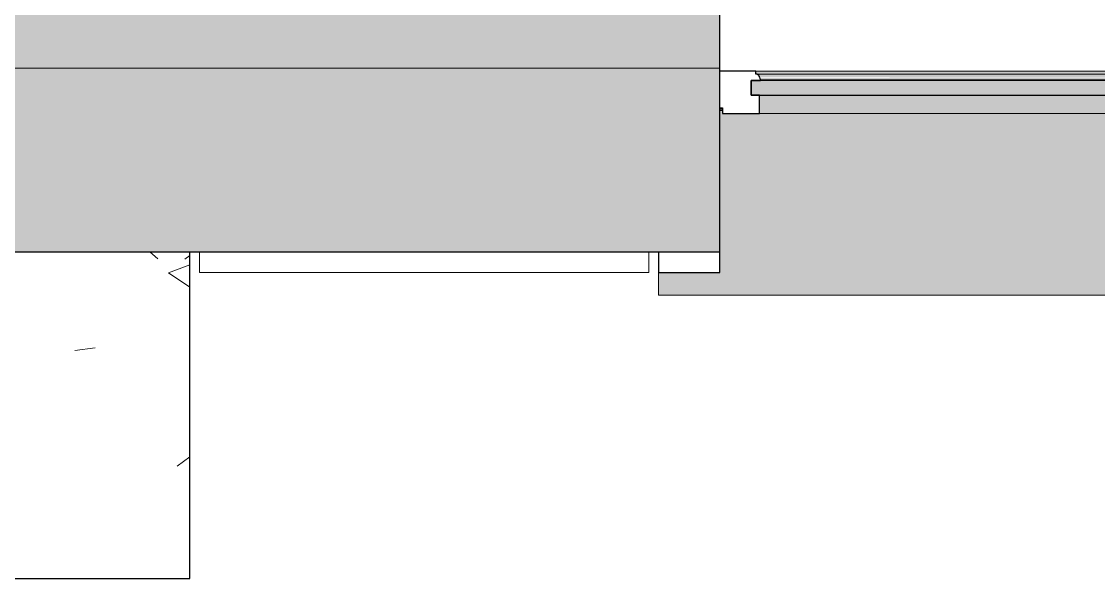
# Model space of a CAD drawing. Header units: millimetres. Extents: x 155927 to 326028, y -36033 to 97293.
# Drawn here: x 225018 to 226778, y 8434 to 9344 of the extents above; entities that cross this region are included whole.
import ezdxf

# ---------------------------------------------------------------- set-up
doc = ezdxf.new("R2010")
doc.units = ezdxf.units.MM
doc.header["$MEASUREMENT"] = 0
for name, color, linetype, lineweight in [('A-GLAZ', 7, 'CONTINUOUS', 9), ('A-GLAZ-CURT', 7, 'CONTINUOUS', 9), ('A-WALL', 7, 'CONTINUOUS', 9), ('A-WALL-PATT', 7, 'CONTINUOUS', 9), ('I-WALL', 7, 'CONTINUOUS', 9)]:
    doc.layers.add(name, color=color, linetype=linetype, lineweight=lineweight)

msp = doc.modelspace()

# ---------------------------------------------------------------- hatches: boundary and pattern name
at = {"layer": 'A-GLAZ'}
for points in [[(227496.8, 9257.5), (227499.6, 9257.5), (227499.6, 9262.5), (226218, 9262.5), (226218, 9257.5), (227495.8, 9257.5)], [(227493.8, 9252.6), (227495.6, 9256.2), (227495.8, 9257.5), (226220.9, 9257), (226223.6, 9253.9), (226224.3, 9252.6), (227493.4, 9252.6)], [(227507.6, 9223.6), (227507.6, 9247.5), (226210.1, 9247.5), (226210.1, 9223.6)], [(227492.4, 9248.6), (227493.6, 9252.6), (226224, 9251.5), (226225.3, 9248.6), (226630.4, 9248.6)], [(227492.4, 9247.5), (227492.4, 9248.6), (226630.4, 9247.5)], [(227493.6, 9193.6), (227493.6, 9223.6), (226224, 9223.6), (226224, 9193.6)], [(231140.8, 8896.6), (231142.8, 8896.6), (231142.8, 9198.3), (231140.8, 9198.3), (231140.8, 8967.6), (231074.8, 8967.6), (231074.8, 9198.3), (230254.5, 9198.3), (230254.5, 9193.6), (228863.2, 9193.6), (228863.2, 9198.3), (228858.8, 9198.3), (228858.8, 9193.6), (227558.8, 9193.6), (227558.8, 9198.3), (227554.5, 9198.3), (227554.5, 9193.6), (226163.2, 9193.6), (226163.2, 9198.3), (226158.8, 9198.3), (226158.8, 8933.6), (226058.8, 8933.6), (226058.8, 8896.6), (231074.8, 8896.6)]]:
    msp.add_hatch(color=256, dxfattribs=at).paths.add_polyline_path(points, flags=0)
h = msp.add_hatch(color=256, dxfattribs=at)
h.paths.add_polyline_path([(231142.8, 9202.6), (231142.8, 9262.5), (231140.8, 9262.5), (231140.8, 9202.6)], flags=0)
h.paths.add_polyline_path([(228922.4, 9255.8), (228919.6, 9257.5), (228920.9, 9256.4), (228922, 9255.9)], flags=0)
h.paths.add_polyline_path([(226222.4, 9255.8), (226219.6, 9257.5), (226220.9, 9256.4), (226222, 9255.9)], flags=0)
h = msp.add_hatch(color=256, dxfattribs=at)
h.paths.add_polyline_path([(231142.8, 9198.3), (231142.8, 9200.4), (231140.8, 9200.4), (231140.8, 9198.3)], flags=0)
h.paths.add_polyline_path([(230254.5, 9198.3), (230258.8, 9198.3), (230258.8, 9200.4), (230254.5, 9200.4)], flags=0)
h.paths.add_polyline_path([(228858.8, 9198.3), (228863.2, 9198.3), (228863.2, 9200.4), (228858.8, 9200.4)], flags=0)
h.paths.add_polyline_path([(227554.5, 9198.3), (227558.8, 9198.3), (227558.8, 9200.4), (227554.5, 9200.4)], flags=0)
h.paths.add_polyline_path([(226158.8, 9198.3), (226163.2, 9198.3), (226163.2, 9200.4), (226158.8, 9200.4)], flags=0)
at = {"layer": 'A-WALL-PATT'}
h = msp.add_hatch(color=256, dxfattribs=at)
h.paths.add_polyline_path([(224992.8, 9267.6), (226158.8, 9267.6), (226158.8, 9369.6), (224992.8, 9369.6)], flags=0)
h.paths.add_polyline_path([(222990.9, 9267.6), (223358.8, 9267.6), (223358.8, 9369.6), (222799.8, 9369.6), (222799.8, 9267.6)], flags=0)
h = msp.add_hatch(color=256, dxfattribs=at)
h.paths.add_polyline_path([(226158.8, 8967.6), (226158.8, 9267.6), (224992.8, 9267.6), (224992.8, 8967.6), (225417.2, 8967.6)], flags=0)
h.paths.add_polyline_path([(222990.9, 8967.6), (223358.8, 8967.6), (223358.8, 9267.6), (222192.8, 9267.6), (222192.8, 8967.6)], flags=0)
h.paths.add_polyline_path([(215258.8, 8967.6), (215258.8, 9267.6), (213567.8, 9267.6), (213567.8, 8967.6)], flags=0)
h.paths.add_polyline_path([(207033.8, 8967.6), (207033.8, 9267.6), (202692.8, 9267.6), (202692.8, 8967.6), (206006.6, 8967.6)], flags=0)
h.paths.add_polyline_path([(199908.8, 8967.6), (199908.8, 9267.6), (197242.8, 9267.6), (197242.8, 8967.6), (198727.6, 8967.6)], flags=0)
h.paths.add_polyline_path([(195608.8, 8967.6), (195608.8, 9267.6), (192942.8, 9267.6), (192942.8, 8967.6), (193875, 8967.6)], flags=0)
h.paths.add_polyline_path([(190158.8, 8967.6), (190158.8, 9267.6), (187692.8, 9267.6), (187692.8, 8967.6), (189022.3, 8967.6)], flags=0)
h.paths.add_polyline_path([(184908.8, 8967.6), (184908.8, 9267.6), (183567.8, 9267.6), (183567.8, 8967.6), (184169.7, 8967.6)], flags=0)
h.paths.add_polyline_path([(179283.8, 8967.6), (179283.8, 9267.6), (177567.8, 9267.6), (177567.8, 8967.6)], flags=0)
h.paths.add_polyline_path([(165783.8, 8967.6), (165783.8, 9267.6), (164242.8, 9267.6), (164242.8, 8967.6), (164759.1, 8967.6)], flags=0)
h.paths.add_polyline_path([(162332.8, 8967.6), (162608.8, 8967.6), (162608.8, 9267.6), (161817.8, 9267.6), (161817.8, 8967.6)], flags=0)
h.paths.add_polyline_path([(157533.8, 8967.6), (157533.8, 9267.6), (156460.8, 9267.6), (156460.8, 8967.6), (157480.1, 8967.6)], flags=0)

# ---------------------------------------------------------------- linework, layer by layer
at = {"layer": 'A-GLAZ', "lineweight": 30}
for p, q in [((226218, 9262.5), (226158.8, 9262.5)), ((226218, 9257.5), (226218, 9262.5)), ((226219.6, 9257.5), (226218, 9257.5)), ((227507.6, 9247.5), (226210.1, 9247.5)), ((226210.1, 9247.5), (226210.1, 9223.6)), ((226210.1, 9223.6), (226210.1, 9247.5)), ((226210.1, 9247.5), (226225.3, 9247.5)), ((226225.3, 9247.5), (226225.3, 9248.6)), ((226210.1, 9223.6), (227507.6, 9223.6)), ((226224, 9223.6), (226210.1, 9223.6)), ((226224, 9193.6), (226224, 9223.6)), ((226158.8, 9202.6), (226163.2, 9202.6)), ((226163.2, 9202.6), (226163.2, 9193.6)), ((226163.2, 9193.6), (226224, 9193.6)), ((225292.8, 8433.6), (225292.8, 8967.6)), ((226058.8, 8967.6), (226058.8, 8933.6)), ((226158.8, 8933.6), (226158.8, 8967.6)), ((226058.8, 8933.6), (226158.8, 8933.6)), ((224992.8, 8433.6), (225292.8, 8433.6))]:
    msp.add_line(p, q, dxfattribs=at)
at = {"layer": 'A-GLAZ'}
for p, q in [((227499.6, 9262.5), (226218, 9262.5)), ((226218, 9257.5), (226219.6, 9257.5)), ((226219.6, 9257.5), (227498.1, 9257.5)), ((226225.3, 9248.6), (227492.4, 9248.6)), ((226158.8, 9200.4), (226163.2, 9200.4)), ((226158.8, 9198.3), (226163.2, 9198.3)), ((226224, 9193.6), (227493.6, 9193.6)), ((226058.8, 8896.6), (226058.8, 8933.6)), ((226058.8, 8896.6), (231142.8, 8896.6))]:
    msp.add_line(p, q, dxfattribs=at)
at = {"layer": 'A-GLAZ', "linetype": 'Continuous'}
for p, q in [((225227.6, 8967.6), (225240.5, 8955.8)), ((225284.7, 8955.1), (225292.8, 8961.4)), ((225257.9, 8932.9), (225292.8, 8946.3)), ((225257.9, 8932.9), (225292.8, 8909.4)), ((225105, 8806.1), (225138.2, 8810.4)), ((225272.3, 8616.9), (225292.8, 8632.6))]:
    msp.add_line(p, q, dxfattribs=at)
at = {"layer": 'A-GLAZ', "lineweight": 30}
for centre, radius, start, end in [((226218.5, 9252.2), 5.36, 3.4261, 78.0476), ((226231.2, 9253), 7.4, 183.4261, 216.5739)]:
    msp.add_arc(centre, radius, start, end, dxfattribs=at)
at = {"layer": 'A-GLAZ'}
for points, knots in [([(226222, 9256.2), (226221.9, 9256.4), (226221.5, 9256.7), (226220.7, 9257.2), (226220, 9257.4), (226219.6, 9257.5)], [-0.4, -0.4, -0.4, -0.4, -0.3, -0.2, 0, 0, 0, 0]), ([(226223.8, 9252.6), (226223.8, 9253), (226223.7, 9253.7), (226223.3, 9254.6), (226223.1, 9255), (226223, 9255.2)], [-1, -1, -1, -1, -0.8, -0.7, -0.6, -0.6, -0.6, -0.6])]:
    msp.add_open_spline(points, degree=3, knots=knots, dxfattribs=at)
msp.add_open_spline([(226225.3, 9248.6), (226225, 9249), (226224.7, 9249.4), (226224.5, 9249.8)], degree=3, dxfattribs=at)
at = {"layer": 'A-GLAZ-CURT', "lineweight": 20}
for p, q in [((226042.8, 8967.6), (225308.8, 8967.6)), ((225308.8, 8967.6), (225308.8, 8933.6)), ((226042.8, 8933.6), (226042.8, 8967.6)), ((225308.8, 8933.6), (226042.8, 8933.6))]:
    msp.add_line(p, q, dxfattribs=at)
at = {"layer": 'A-WALL'}
msp.add_line((226158.8, 9267.6), (224992.8, 9267.6), dxfattribs=at)
at = {"layer": 'A-WALL', "lineweight": 30}
for p, q in [((226158.8, 8967.6), (226158.8, 9267.6)), ((224992.8, 8967.6), (226158.8, 8967.6))]:
    msp.add_line(p, q, dxfattribs=at)
at = {"layer": 'I-WALL', "lineweight": 30}
msp.add_line((226158.8, 9267.6), (226158.8, 9369.6), dxfattribs=at)
at = {"layer": 'I-WALL'}
msp.add_line((224992.8, 9267.6), (226158.8, 9267.6), dxfattribs=at)

doc.saveas('drawing.dxf')
